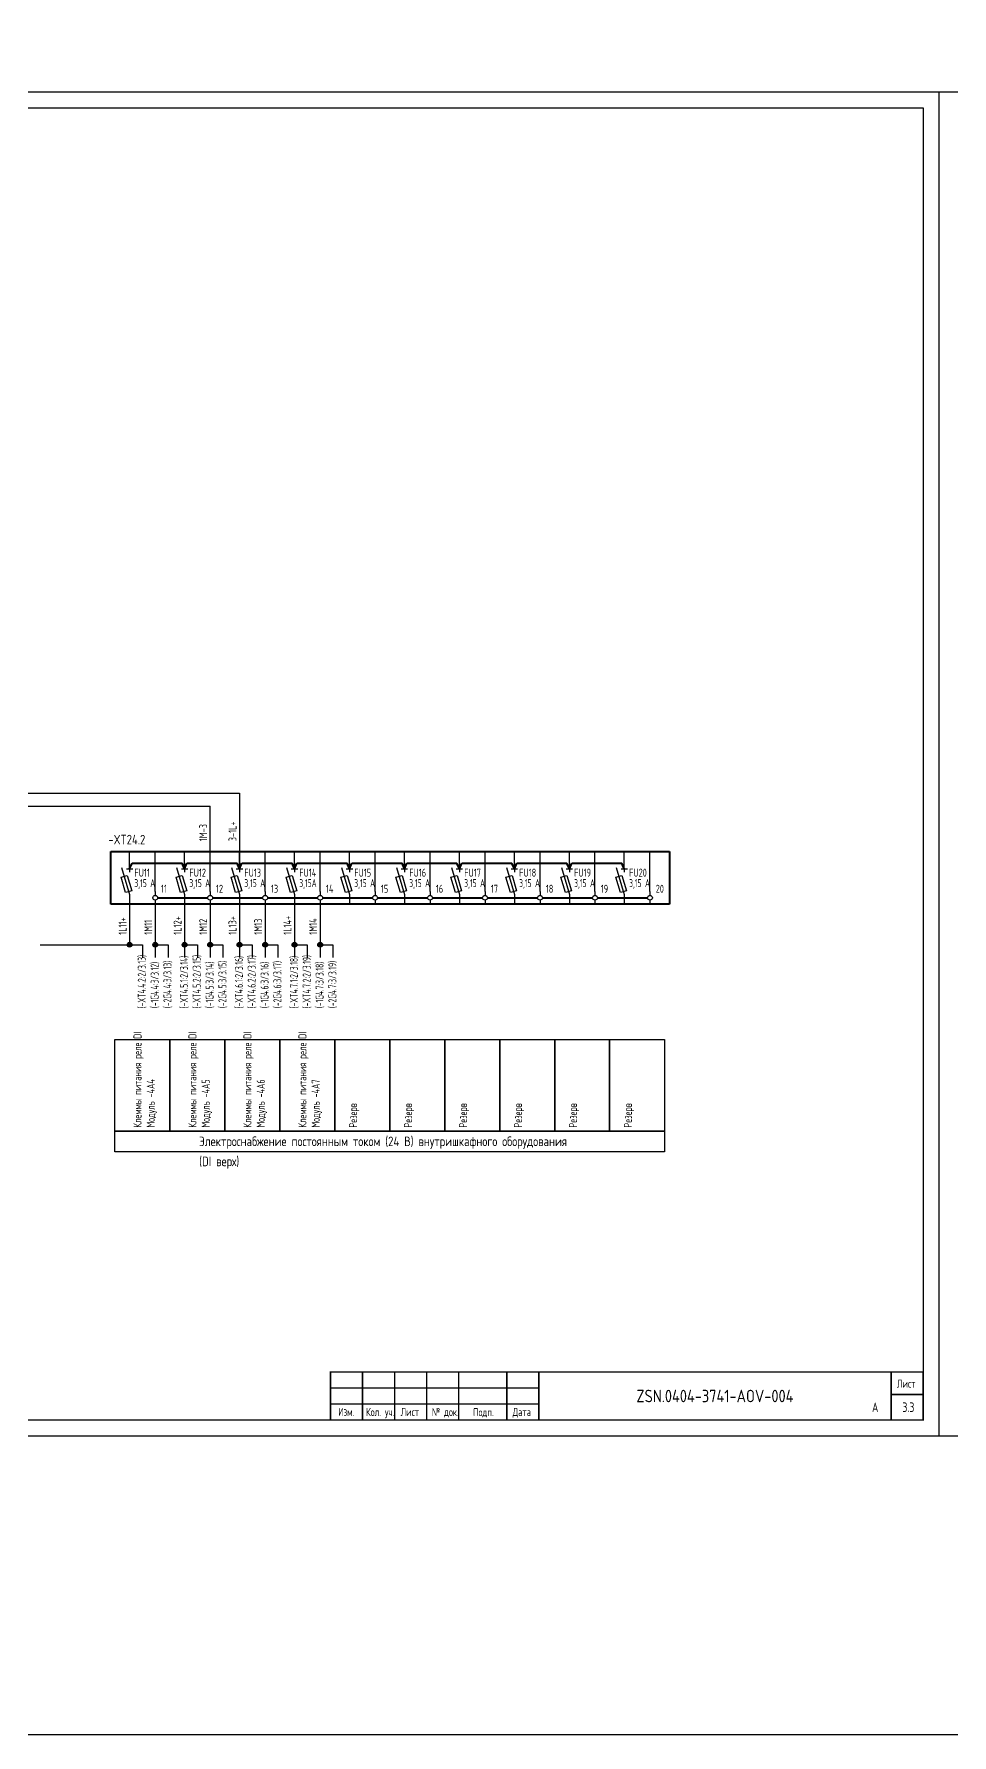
# Model space of a CAD drawing. Header units: millimetres. Extents: x 613 to 19799, y 1373 to 4314.
# Drawn here: x 2191 to 2478, y 1373 to 1904 of the extents above; entities that cross this region are included whole.
import ezdxf
from ezdxf.enums import TextEntityAlignment as Align

# ---------------------------------------------------------------- set-up
doc = ezdxf.new("R2010")
doc.units = ezdxf.units.MM
doc.layers.add('EPLAN108', color=5, linetype='Continuous', lineweight=30)
for name, color, linetype in [('Временный', 6, 'Continuous'), ('КИА_МАРКИРОВКА', 2, 'Continuous'), ('КИА_НАКЛЕЙКИ', 1, 'Continuous'), ('КИА_РАМКИ-ШТАМПЫ', 7, 'Continuous'), ('ФОРМАТ', 7, 'Continuous')]:
    doc.layers.add(name, color=color, linetype=linetype)
doc.styles.add('GOST-A 3-1', font='gost_0.ttf', dxfattribs={"height": 3})
doc.styles.add('GOSTA-2.5-1', font='GOST_AU.ttf', dxfattribs={"width": 0.9, "height": 2.5})
doc.styles.add('ROMAND0-100', font='romand.shx')
doc.styles.add('ROMANS0-60', font='romans.shx', dxfattribs={"width": 0.6})
doc.styles.add('ROMANS0-70', font='romans.shx', dxfattribs={"width": 0.7})

# ---------------------------------------------------------------- blocks, each defined once
blk = doc.blocks.new('frm6')
at = {"layer": 'ФОРМАТ'}
blk.add_line((-185, 15), (-120, 15), dxfattribs=at)
at = {"layer": 'ФОРМАТ', "const_width": 0.5}
blk.add_lwpolyline([(-185, 15), (-185, 0), (0, 0), (0, 15)], close=True, dxfattribs=at)
for points in [[(-175, 15), (-175, 0)], [(-165, 15), (-165, 0)], [(-155, 15), (-155, 0)], [(-145, 15), (-145, 0)], [(-130, 15), (-130, 0)], [(-120, 15), (-120, 0)], [(-10, 15), (-10, 0)], [(-185, 10), (-120, 10)], [(-10, 8), (0, 8)], [(-185, 5), (-120, 5)]]:
    blk.add_lwpolyline(points, dxfattribs=at)
at = {"layer": 'ФОРМАТ', "style": 'GOSTA-2.5-1', "width": 0.95}
for s, p in [('Лист', (-8.17, 9.36)), ('Изм.', (-182.63, 0.5)), ('Кол. уч.', (-173.96, 0.5)), ('Лист', (-163.13, 0.5)), ('№ док.', (-153.38, 0.5)), ('Подп.', (-140.5, 0.44)), ('Дата', (-128.17, 0.5))]:
    blk.add_text(s, height=2.5, dxfattribs=at).set_placement(p, align=Align.BOTTOM_LEFT)
at = {"layer": 'ФОРМАТ', "flags": 8}
for tag, style, width, p in [('R2', 'ROMANS0-70', 0.7, (-184.4, 10)), ('QTY2', 'ROMANS0-70', 0.65, (-174.28, 10.29)), ('SH2', 'ROMANS0-70', 0.7, (-164.3, 10)), ('ND2', 'ROMANS0-60', 0.6, (-154.34, 10)), ('SIGN2', 'ROMANS0-70', 0.7, (-144.3, 10)), ('DATE2', 'ROMANS0-70', 0.43, (-129.4, 10)), ('R1', 'ROMANS0-70', 0.7, (-184.4, 5)), ('QTY1', 'ROMANS0-70', 0.65, (-174.28, 5.29)), ('SH1', 'ROMANS0-70', 0.7, (-164.3, 5)), ('ND1', 'ROMANS0-60', 0.6, (-154.34, 5)), ('SIGN1', 'ROMANS0-70', 0.7, (-144.3, 5)), ('DATE1', 'ROMANS0-70', 0.43, (-129.4, 5))]:
    blk.add_attdef(tag, text='', height=3, dxfattribs=dict(at, style=style, width=width)).set_placement(p, align=Align.BOTTOM_LEFT)
at = {"layer": 'ФОРМАТ', "style": 'ROMANS0-70', "width": 0.7, "flags": 8}
blk.add_attdef('SH', text='', height=3, dxfattribs=at).set_placement((-5.16, 3.75), align=Align.MIDDLE_CENTER)
blk = doc.blocks.new('A$C2EC3666A')
h = blk.add_hatch(color=7)
h.dxf.hatch_style = 1
edge = h.paths.add_edge_path()
edge.add_arc((0, 0), 0.75, 0, 360)
at = {"color": 0}
blk.add_circle((0, 0), 0.75, dxfattribs=at)

msp = doc.modelspace()

# ---------------------------------------------------------------- linework, layer by layer
for p, q in [((1880, 1886.39), (2474, 1886.39)), ((2474, 1886.39), (3068, 1886.39)), ((2474, 1466.39), (2474, 1886.39)), ((1900, 1881.39), (2469, 1881.39)), ((2469, 1881.39), (2469, 1471.39)), ((2469, 1471.39), (1900, 1471.39)), ((2474, 1466.39), (1880, 1466.39)), ((3068, 1466.39), (2474, 1466.39))]:
    msp.add_line(p, q)
at = {"color": 1}
for p, q in [((2146.16, 1667.28), (2255.57, 1667.28)), ((2255.57, 1667.28), (2255.57, 1643.57)), ((2221.25, 1632.57), (2221.25, 1619.89)), ((2238.41, 1632.57), (2238.41, 1615.94)), ((2255.57, 1632.57), (2255.57, 1615.94)), ((2272.74, 1632.57), (2272.74, 1615.94)), ((2193.35, 1619.89), (2221.25, 1619.89)), ((2221.25, 1619.89), (2225.25, 1619.89)), ((2225.25, 1619.89), (2225.25, 1615.94)), ((2238.41, 1619.89), (2242.41, 1619.89)), ((2242.41, 1619.89), (2242.41, 1615.94)), ((2255.57, 1619.89), (2259.57, 1619.89)), ((2259.57, 1619.89), (2259.57, 1615.94)), ((2272.74, 1619.89), (2276.74, 1619.89)), ((2276.74, 1619.89), (2276.74, 1615.94))]:
    msp.add_line(p, q, dxfattribs=at)
at = {"color": 4}
for p, q in [((2154.16, 1663.16), (2246.41, 1663.16)), ((2246.41, 1649.01), (2246.41, 1663.16)), ((2229.25, 1632.57), (2229.25, 1615.94)), ((2246.41, 1632.57), (2246.41, 1615.94)), ((2263.57, 1632.57), (2263.57, 1615.94)), ((2280.74, 1632.57), (2280.74, 1615.94)), ((2229.25, 1619.89), (2233.25, 1619.89)), ((2233.25, 1619.89), (2233.25, 1615.94)), ((2246.41, 1619.89), (2250.41, 1619.89)), ((2250.41, 1619.89), (2250.41, 1615.94)), ((2263.57, 1619.89), (2267.57, 1619.89)), ((2267.57, 1619.89), (2267.57, 1615.94)), ((2280.74, 1619.89), (2284.74, 1619.89)), ((2284.74, 1619.89), (2284.74, 1615.94))]:
    msp.add_line(p, q, dxfattribs=at)
at = {"color": 0, "lineweight": 40}
for p, q in [((2215.39, 1649.01), (2389.86, 1649.01)), ((2215.39, 1632.57), (2215.39, 1649.01)), ((2389.86, 1649.01), (2389.86, 1632.57)), ((2389.86, 1632.57), (2215.39, 1632.57))]:
    msp.add_line(p, q, dxfattribs=at)
at = {"color": 0}
for p, q in [((2221.25, 1643.57), (2221.25, 1649.01)), ((2229.25, 1636.57), (2229.25, 1649.01)), ((2238.41, 1643.57), (2238.41, 1649.01)), ((2246.41, 1636.57), (2246.41, 1649.01)), ((2255.57, 1643.57), (2255.57, 1649.01)), ((2263.57, 1636.57), (2263.57, 1649.01)), ((2272.73, 1643.57), (2272.73, 1649.01)), ((2280.74, 1636.57), (2280.74, 1649.01)), ((2289.9, 1643.57), (2289.9, 1649.01)), ((2297.9, 1636.57), (2297.9, 1649.01)), ((2307.06, 1643.57), (2307.06, 1649.01)), ((2315.06, 1636.57), (2315.06, 1649.01)), ((2324.22, 1643.57), (2324.22, 1649.01)), ((2332.22, 1636.57), (2332.22, 1649.01)), ((2341.38, 1643.57), (2341.38, 1649.01)), ((2349.39, 1636.57), (2349.39, 1649.01)), ((2358.55, 1643.57), (2358.55, 1649.01)), ((2366.55, 1636.57), (2366.55, 1649.01)), ((2375.71, 1643.57), (2375.71, 1649.01)), ((2383.71, 1636.57), (2383.71, 1649.01)), ((2218.75, 1644.07), (2221.25, 1635.57)), ((2220.25, 1643.57), (2222.25, 1643.57)), ((2221.25, 1643.57), (2221.25, 1642.57)), ((2235.91, 1644.07), (2238.41, 1635.57)), ((2237.41, 1643.57), (2239.41, 1643.57)), ((2238.41, 1643.57), (2238.41, 1642.57)), ((2253.07, 1644.07), (2255.57, 1635.57)), ((2254.57, 1643.57), (2256.57, 1643.57)), ((2255.57, 1643.57), (2255.57, 1642.57)), ((2270.24, 1644.07), (2272.74, 1635.57)), ((2271.73, 1643.57), (2273.73, 1643.57)), ((2272.73, 1643.57), (2272.73, 1642.57)), ((2287.4, 1644.07), (2289.9, 1635.57)), ((2288.9, 1643.57), (2290.9, 1643.57)), ((2289.9, 1643.57), (2289.9, 1642.57)), ((2304.56, 1644.07), (2307.06, 1635.57)), ((2306.06, 1643.57), (2308.06, 1643.57)), ((2307.06, 1643.57), (2307.06, 1642.57)), ((2321.72, 1644.07), (2324.22, 1635.57)), ((2323.22, 1643.57), (2325.22, 1643.57)), ((2324.22, 1643.57), (2324.22, 1642.57)), ((2338.89, 1644.07), (2341.39, 1635.57)), ((2340.38, 1643.57), (2342.38, 1643.57)), ((2341.38, 1643.57), (2341.38, 1642.57)), ((2356.05, 1644.07), (2358.55, 1635.57)), ((2357.55, 1643.57), (2359.55, 1643.57)), ((2358.55, 1643.57), (2358.55, 1642.57)), ((2373.21, 1644.07), (2375.71, 1635.57)), ((2374.71, 1643.57), (2376.71, 1643.57)), ((2375.71, 1643.57), (2375.71, 1642.57)), ((2218.6, 1641), (2220.52, 1641.57)), ((2220.02, 1636.21), (2218.6, 1641)), ((2220.52, 1641.57), (2221.94, 1636.78)), ((2235.76, 1641), (2237.68, 1641.57)), ((2237.18, 1636.21), (2235.76, 1641)), ((2237.68, 1641.57), (2239.1, 1636.78)), ((2252.92, 1641), (2254.84, 1641.57)), ((2254.34, 1636.21), (2252.92, 1641)), ((2254.84, 1641.57), (2256.26, 1636.78)), ((2270.09, 1641), (2272, 1641.57)), ((2271.51, 1636.21), (2270.09, 1641)), ((2272, 1641.57), (2273.42, 1636.78)), ((2287.25, 1641), (2289.17, 1641.57)), ((2288.67, 1636.21), (2287.25, 1641)), ((2289.17, 1641.57), (2290.59, 1636.78)), ((2304.41, 1641), (2306.33, 1641.57)), ((2305.83, 1636.21), (2304.41, 1641)), ((2306.33, 1641.57), (2307.75, 1636.78)), ((2321.57, 1641), (2323.49, 1641.57)), ((2322.99, 1636.21), (2321.57, 1641)), ((2323.49, 1641.57), (2324.91, 1636.78)), ((2338.73, 1641), (2340.65, 1641.57)), ((2340.16, 1636.21), (2338.73, 1641)), ((2340.65, 1641.57), (2342.07, 1636.78)), ((2355.9, 1641), (2357.81, 1641.57)), ((2357.32, 1636.21), (2355.9, 1641)), ((2357.81, 1641.57), (2359.24, 1636.78)), ((2373.06, 1641), (2374.98, 1641.57)), ((2374.48, 1636.21), (2373.06, 1641)), ((2374.98, 1641.57), (2376.4, 1636.78)), ((2221.94, 1636.78), (2220.02, 1636.21)), ((2221.25, 1635.57), (2221.25, 1632.57)), ((2229.25, 1636.57), (2229.25, 1635.32)), ((2229.25, 1633.82), (2229.25, 1632.57)), ((2239.1, 1636.78), (2237.18, 1636.21)), ((2238.41, 1635.57), (2238.41, 1632.57)), ((2246.41, 1636.57), (2246.41, 1635.32)), ((2246.41, 1633.82), (2246.41, 1632.57)), ((2256.26, 1636.78), (2254.34, 1636.21)), ((2255.57, 1635.57), (2255.57, 1632.57)), ((2263.57, 1636.57), (2263.57, 1635.32)), ((2263.57, 1633.82), (2263.57, 1632.57)), ((2273.42, 1636.78), (2271.51, 1636.21)), ((2272.74, 1635.57), (2272.74, 1632.57)), ((2280.74, 1636.57), (2280.74, 1635.32)), ((2280.74, 1633.82), (2280.74, 1632.57)), ((2290.59, 1636.78), (2288.67, 1636.21)), ((2289.9, 1635.57), (2289.9, 1632.57)), ((2297.9, 1636.57), (2297.9, 1635.32)), ((2297.9, 1633.82), (2297.9, 1632.57)), ((2307.75, 1636.78), (2305.83, 1636.21)), ((2307.06, 1635.57), (2307.06, 1632.57)), ((2315.06, 1636.57), (2315.06, 1635.32)), ((2315.06, 1633.82), (2315.06, 1632.57)), ((2324.91, 1636.78), (2322.99, 1636.21)), ((2324.22, 1635.57), (2324.22, 1632.57)), ((2332.22, 1636.57), (2332.22, 1635.32)), ((2332.22, 1633.82), (2332.22, 1632.57)), ((2342.07, 1636.78), (2340.16, 1636.21)), ((2341.39, 1635.57), (2341.39, 1632.57)), ((2349.39, 1636.57), (2349.39, 1635.32)), ((2349.39, 1633.82), (2349.39, 1632.57)), ((2359.24, 1636.78), (2357.32, 1636.21)), ((2358.55, 1635.57), (2358.55, 1632.57)), ((2366.55, 1636.57), (2366.55, 1635.32)), ((2366.55, 1633.82), (2366.55, 1632.57)), ((2376.4, 1636.78), (2374.48, 1636.21)), ((2375.71, 1635.57), (2375.71, 1632.57)), ((2383.71, 1636.57), (2383.71, 1635.32)), ((2383.71, 1633.82), (2383.71, 1632.57))]:
    msp.add_line(p, q, dxfattribs=at)
at = {"color": 1, "lineweight": 40, "ltscale": 4}
for p, q in [((2221.25, 1643.57), (2222.01, 1645.39)), ((2222.01, 1645.39), (2237.65, 1645.39)), ((2238.41, 1643.57), (2237.65, 1645.39)), ((2238.41, 1643.57), (2239.17, 1645.39)), ((2239.17, 1645.39), (2254.81, 1645.39)), ((2255.57, 1643.57), (2254.81, 1645.39)), ((2255.57, 1643.57), (2256.33, 1645.39)), ((2256.33, 1645.39), (2271.97, 1645.39)), ((2272.73, 1643.57), (2271.97, 1645.39)), ((2272.73, 1643.57), (2273.5, 1645.39)), ((2273.5, 1645.39), (2289.13, 1645.39)), ((2289.9, 1643.57), (2289.13, 1645.39)), ((2289.9, 1643.57), (2290.66, 1645.39)), ((2290.66, 1645.39), (2306.3, 1645.39)), ((2307.06, 1643.57), (2306.3, 1645.39)), ((2307.06, 1643.57), (2307.82, 1645.39)), ((2307.82, 1645.39), (2323.46, 1645.39)), ((2324.22, 1643.57), (2323.46, 1645.39)), ((2324.22, 1643.57), (2324.98, 1645.39)), ((2324.98, 1645.39), (2340.62, 1645.39)), ((2341.38, 1643.57), (2340.62, 1645.39)), ((2341.38, 1643.57), (2342.15, 1645.39)), ((2342.15, 1645.39), (2357.78, 1645.39)), ((2358.55, 1643.57), (2357.78, 1645.39)), ((2358.55, 1643.57), (2359.31, 1645.39)), ((2359.31, 1645.39), (2374.95, 1645.39)), ((2375.71, 1643.57), (2374.95, 1645.39))]:
    msp.add_line(p, q, dxfattribs=at)
at = {"color": 4, "linetype": 'Continuous', "lineweight": 40, "ltscale": 8}
for p, q in [((2230, 1634.57), (2245.66, 1634.57)), ((2247.16, 1634.57), (2262.82, 1634.57)), ((2264.32, 1634.57), (2279.99, 1634.57)), ((2281.49, 1634.57), (2297.15, 1634.57)), ((2298.65, 1634.57), (2314.31, 1634.57)), ((2315.81, 1634.57), (2331.47, 1634.57)), ((2332.97, 1634.57), (2348.64, 1634.57)), ((2350.14, 1634.57), (2365.8, 1634.57)), ((2367.3, 1634.57), (2382.96, 1634.57))]:
    msp.add_line(p, q, dxfattribs=at)
at = {"color": 0}
for points in [[(2216.67, 1590.3), (2233.83, 1590.3), (2233.83, 1561.6), (2216.67, 1561.6)], [(2233.83, 1590.3), (2250.99, 1590.3), (2250.99, 1561.6), (2233.83, 1561.6)], [(2250.99, 1590.3), (2268.16, 1590.3), (2268.16, 1561.6), (2250.99, 1561.6)], [(2268.16, 1590.3), (2285.32, 1590.3), (2285.32, 1561.6), (2268.16, 1561.6)], [(2285.32, 1590.3), (2302.48, 1590.3), (2302.48, 1561.6), (2285.32, 1561.6)], [(2302.48, 1590.3), (2319.64, 1590.3), (2319.64, 1561.6), (2302.48, 1561.6)], [(2319.64, 1590.3), (2336.81, 1590.3), (2336.81, 1561.6), (2319.64, 1561.6)], [(2336.81, 1590.3), (2353.97, 1590.3), (2353.97, 1561.6), (2336.81, 1561.6)], [(2353.97, 1590.3), (2371.13, 1590.3), (2371.13, 1561.6), (2353.97, 1561.6)], [(2371.13, 1590.3), (2388.29, 1590.3), (2388.29, 1561.6), (2371.13, 1561.6)], [(2216.67, 1561.6), (2388.29, 1561.6), (2388.29, 1555.13), (2216.67, 1555.13)]]:
    msp.add_lwpolyline(points, close=True, dxfattribs=at)
for centre in [(2229.25, 1634.57), (2246.41, 1634.57), (2263.57, 1634.57), (2280.74, 1634.57), (2297.9, 1634.57), (2315.06, 1634.57), (2332.22, 1634.57), (2349.39, 1634.57), (2366.55, 1634.57), (2383.71, 1634.57)]:
    msp.add_circle(centre, 0.75, dxfattribs=at)
at = {"layer": 'EPLAN108', "color": 2}
msp.add_lwpolyline([(613.36, 2532.19), (19799.49, 2532.19), (19799.49, 1372.97), (613.36, 1372.97)], close=True, dxfattribs=at)

# ---------------------------------------------------------------- block references
at = {"color": 0}
for p in [(2221.25, 1619.89), (2229.25, 1619.89), (2238.41, 1619.89), (2246.41, 1619.89), (2255.57, 1619.89), (2263.57, 1619.89), (2272.74, 1619.89), (2280.74, 1619.89)]:
    msp.add_blockref('A$C2EC3666A', p, dxfattribs=at)
at = {"layer": 'КИА_РАМКИ-ШТАМПЫ'}
ref = msp.add_blockref('frm6', (2469, 1471.39), dxfattribs=at)
ref.add_attrib('TITLE', 'ZSN.0404-3741-AOV-004', dxfattribs={"layer": '0', "height": 3.9, "style": 'ROMAND0-100', "width": 0.8, "flags": 8}).set_placement((2404, 1478.89), align=Align.MIDDLE_CENTER)
ref.add_attrib('SH', '3.3', dxfattribs={"layer": '0', "height": 3, "style": 'ROMANS0-70', "width": 0.7, "flags": 8}).set_placement((2464.4, 1475.39), align=Align.MIDDLE_CENTER)
ref.add_attrib('REV', 'А', dxfattribs={"layer": '0', "height": 3, "style": 'ROMANS0-70', "width": 0.7, "flags": 8}).set_placement((2454.03, 1475.36), align=Align.MIDDLE_CENTER)

# ---------------------------------------------------------------- texts
at = {"style": 'GOSTA-2.5-1'}
for s, width, p in [('FU11', 0.9, (2222.74, 1641.16)), ('FU12', 0.9, (2239.91, 1641.16)), ('FU13', 0.9, (2257.07, 1641.16)), ('FU14', 0.9, (2274.23, 1641.16)), ('FU15', 0.9, (2291.39, 1641.16)), ('FU16', 0.9, (2308.56, 1641.16)), ('FU17', 0.9, (2325.72, 1641.16)), ('FU18', 0.9, (2342.88, 1641.16)), ('FU19', 0.9, (2360.04, 1641.16)), ('FU20', 0.9, (2377.21, 1641.16)), ('3,15 A', 0.7, (2222.74, 1637.89)), ('11', 0.9, (2231.05, 1636.13)), ('3,15 A', 0.7, (2239.91, 1637.89)), ('12', 0.9, (2248.21, 1636.13)), ('3,15 A', 0.7, (2257.07, 1637.89)), ('13', 0.9, (2265.38, 1636.13)), ('3,15A', 0.7, (2274.23, 1637.89)), ('14', 0.9, (2282.54, 1636.13)), ('3,15 A', 0.7, (2291.39, 1637.89)), ('15', 0.9, (2299.7, 1636.13)), ('3,15 A', 0.7, (2308.56, 1637.89)), ('16', 0.9, (2316.86, 1636.13)), ('3,15 A', 0.7, (2325.72, 1637.89)), ('17', 0.9, (2334.03, 1636.13)), ('3,15 A', 0.7, (2342.88, 1637.89)), ('18', 0.9, (2351.19, 1636.13)), ('3,15 A', 0.7, (2360.04, 1637.89)), ('19', 0.9, (2368.35, 1636.13)), ('3,15 A', 0.7, (2377.21, 1637.89)), ('20', 0.9, (2385.51, 1636.13))]:
    msp.add_text(s, height=2.5, dxfattribs=dict(at, width=width)).set_placement(p)
at = {"style": 'GOSTA-2.5-1', "width": 0.8}
for s, p in [('Клеммы питания реле DI', (2224.97, 1562.74)), ('Клеммы питания реле DI', (2242.13, 1562.74)), ('Клеммы питания реле DI', (2259.3, 1562.74)), ('Клеммы питания реле DI', (2276.46, 1562.74)), ('Модуль -4A4', (2229.11, 1562.74)), ('Модуль -4A5', (2246.27, 1562.74)), ('Модуль -4A6', (2263.44, 1562.74)), ('Модуль -4A7', (2280.6, 1562.74)), ('Резерв', (2292.27, 1562.74)), ('Резерв', (2309.43, 1562.74)), ('Резерв', (2326.59, 1562.74)), ('Резерв', (2343.75, 1562.74)), ('Резерв', (2360.92, 1562.74)), ('Резерв', (2378.08, 1562.74))]:
    msp.add_text(s, height=2.5, rotation=90, dxfattribs=at).set_placement(p)
at = {"style": 'GOST-A 3-1'}
for s, p in [('Электроснабжение постоянным током (24 В) внутришкафного оборудования', (2242.97, 1556.96)), ('(DI верх)', (2242.97, 1550.7))]:
    msp.add_text(s, height=3, dxfattribs=at).set_placement(p)
at = {"layer": 'Временный', "style": 'GOSTA-2.5-1', "width": 0.7}
for s, p in [('(-XT4.4.2:2/3.13)', (2226.3, 1600)), ('(-1G4.4:3/3.12)', (2230.32, 1600.07)), ('(-2G4.4:3/3.13)', (2234.32, 1600.07)), ('(-XT4.5.1:2/3.14)', (2239.46, 1600)), ('(-XT4.5.2:2/3.15)', (2243.46, 1600)), ('(-1G4.5:3/3.14)', (2247.48, 1600.07)), ('(-2G4.5:3/3.15)', (2251.48, 1600.07)), ('(-XT4.6.1:2/3.16)', (2256.62, 1600)), ('(-XT4.6.2:2/3.17)', (2260.62, 1600)), ('(-1G4.6:3/3.16)', (2264.64, 1600.07)), ('(-2G4.6:3/3.17)', (2268.64, 1600.07)), ('(-XT4.7.1:2/3.18)', (2273.79, 1600)), ('(-XT4.7.2:2/3.19)', (2277.79, 1600)), ('(-1G4.7:3/3.18)', (2281.81, 1600.07)), ('(-2G4.7:3/3.19)', (2285.81, 1600.07))]:
    msp.add_text(s, height=2.5, rotation=90, dxfattribs=at).set_placement(p)
at = {"layer": 'КИА_МАРКИРОВКА', "style": 'GOSTA-2.5-1', "width": 0.9}
for s, p in [('1M-3', (2245.47, 1652.24)), ('3-1L+', (2254.63, 1652.24)), ('1L11+', (2220.31, 1623.01)), ('1M11', (2228.31, 1623.01)), ('1L12+', (2237.47, 1623.01)), ('1M12', (2245.47, 1623.01)), ('1L13+', (2254.63, 1623.01)), ('1M13', (2262.63, 1623.01)), ('1L14+', (2271.79, 1623.01)), ('1M14', (2279.79, 1623.01))]:
    msp.add_text(s, height=2.5, rotation=90, dxfattribs=at).set_placement(p)
at = {"layer": 'КИА_НАКЛЕЙКИ', "style": 'GOST-A 3-1'}
msp.add_text('-XT24.2', height=3, dxfattribs=at).set_placement((2214.61, 1651.24))

doc.saveas('drawing.dxf')
